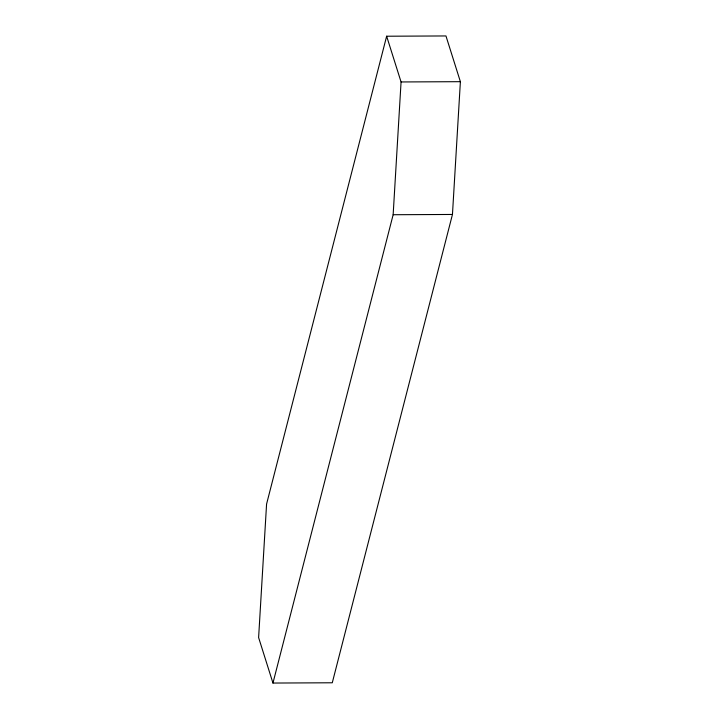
<?xml version="1.0" encoding="UTF-8"?>
<svg xmlns="http://www.w3.org/2000/svg" width="719" height="719" viewBox="0 0 719 719"><rect width="100%" height="100%" fill="white"/><g stroke="black" fill="none" stroke-linecap="round" stroke-linejoin="round"><path stroke-width="1.08" d="M272.959 683.05L393.149 214.729L401.067 81.957L386.642 36.22L445.96 35.95L460.385 81.678L452.458 214.46L332.277 682.78L272.959 683.05L258.615 637.564L266.578 504.073L386.642 36.22M401.067 81.957L460.385 81.678M393.149 214.729L452.458 214.46"/></g></svg>
